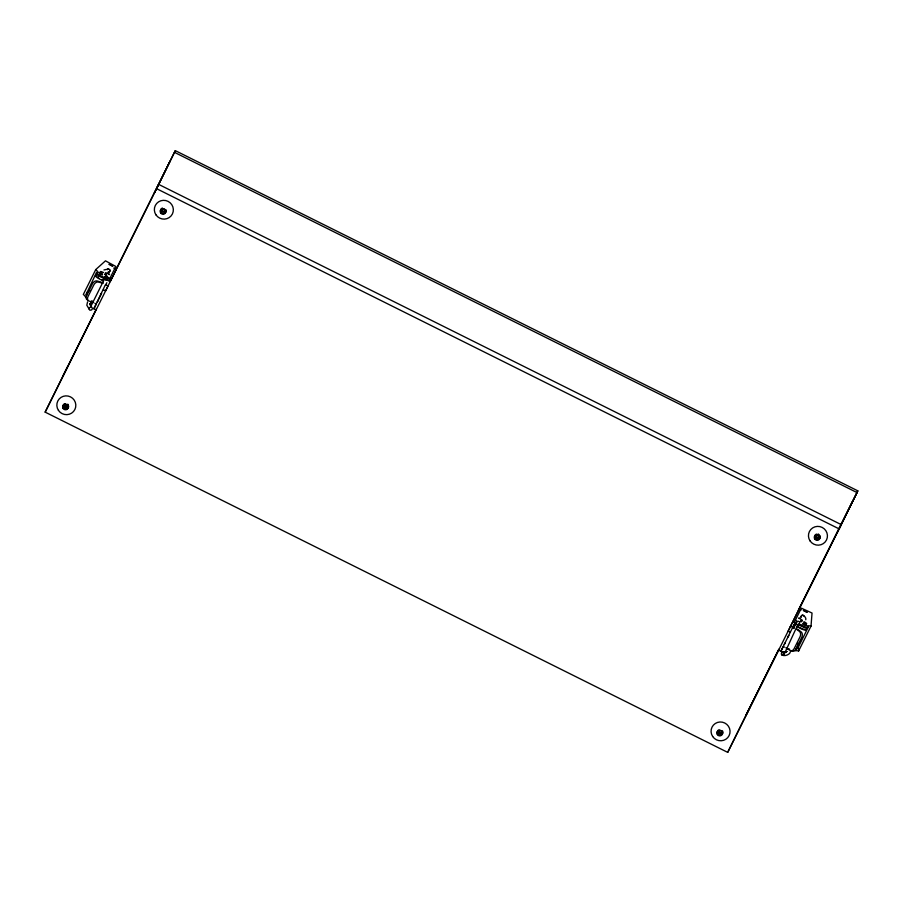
<?xml version="1.0" encoding="UTF-8"?>
<svg xmlns="http://www.w3.org/2000/svg" width="903" height="903" viewBox="0 0 903 903"><rect width="100%" height="100%" fill="white"/><g stroke="black" fill="none" stroke-linecap="round" stroke-linejoin="round"><path stroke-width="1.35" d="M795.983 648.964A5.824 1.095 26.5 0 0 796.92 648.817L797.699 648.456L798.094 643.275M795.103 650.713A5.824 1.095 26.5 0 0 796.051 650.566L798.624 650.984L798.828 648.365M797.699 648.456L808.343 627.021M798.624 650.984L811.018 626.129L812.034 613.035L801.333 608.148L794.572 621.862L795.915 622.889M93.246 308.51L90.537 306.986L104.376 279.219L105.245 279.354C102.694 271.227 113.259 283.373 105.324 274.275L107.694 277.774L106.972 279.162M790.396 651.706C790.091 655.51 780.564 657.621 781.546 652.801M783.702 652.237L784.018 654.596L797.812 624.65M106.847 279.23L107.705 277.695L106.452 276.386M87.58 301.85L86.823 305.237L89.465 309.627M90.018 304.977L90.785 302.573M781.558 654.472L781.603 652.711M782.822 655.251L784.097 654.483L782.088 655.025M96.136 309.91L93.901 308.792L96.057 304.413L94.939 303.318M93.901 308.792L105.301 284.976M45.15 412.14L158.691 184.404L841.235 524.62L727.694 752.368L45.15 412.14L67.488 366.866M154.232 193.344L170.012 161.287M175.306 150.632L156.591 188.671L839.135 528.898L857.85 490.86L175.306 150.632L115.911 269.76M727.694 752.368L750.021 707.094M790.328 626.659L857.85 490.86M836.776 533.56L852.556 501.504M778.668 650.137L780.903 651.244L783.059 646.864L784.605 647.09M780.903 651.244L794.369 623.984M793.534 625.689L793.861 625.068M784.718 643.568L784.289 644.437M788.206 636.592L788.759 635.475L787.958 637.066M107.423 279.693L109.049 280.156L115.81 266.441L105.47 260.843L95.729 269.591L83.336 294.434L85.221 296.252A5.824 1.095 26.5 0 0 85.683 297.087M105.041 278.508L101.475 276.724A5.824 1.095 26.5 0 1 96.745 273.157L96.553 272.311L86.101 294.502A5.824 1.095 26.5 0 0 86.553 295.337M105.504 285.235L106.859 282.695M63.029 375.806L96.418 308.849M746.409 714.329L778.521 649.934M745.573 716.034L778.939 649.122M798.455 609.988L857.003 492.575L174.471 152.347M792.631 627.619L793.861 625.147M793.105 628.488L794.956 624.774M793.511 628.432L795.362 624.718M97.953 300.654C94.883 306.772 104.026 288.497 100.955 294.615M784.56 643.895L784.967 643.094M104.929 277.018L106.204 276.363M107.31 269.591L108.258 269.026A1.659 1.524 -89.7 0 1 109.861 270.042L109.861 271.306L108.653 272.322A1.659 1.524 -89.7 0 1 107.863 272.209M104.838 277.165L104.771 278.925A1.659 1.49 -40.8 0 0 105.041 279.208L105.245 279.354M86.925 292.753L89.769 290.202M107.333 269.546L107.999 269.094M107.017 280.291L104.917 279.241M798.071 625.113L795.204 623.68L796.062 623.725M90.086 303.611L91.553 306.681M103.969 269.941L108.405 269.026M92.275 303.25L89.702 303.792L90.04 304.548M108.484 272.345L109.782 271.476L109.748 269.816M784.278 653.129L784.131 652.734A1.659 1.49 -86.3 0 0 783.883 652.395L786.22 652.011L783.939 652.327M792.541 627.856L794.076 628.082M783.985 652.417L781.343 651.345L784.188 652.892M781.908 654.889L781.411 654.077M109.929 278.406L108.304 277.943M800.453 609.897L801.119 609.976M808.343 627.111L807.564 627.472A5.824 1.095 26.5 0 1 801.875 625.858L798.297 624.075M799.798 618.239L798.67 618.07L802.191 620.045M101.768 282.989L98.54 282.052A4.154 2.89 -52.9 0 0 93.833 284.885L88.009 296.579A4.154 2.89 -52.9 0 0 89.058 301.049L93.652 302.595M811.018 626.129L808.445 625.723A5.824 1.095 26.5 0 1 802.744 624.097M113.755 268.078L116.239 269.32L110.189 281.623L101.249 277.165A5.824 1.095 26.5 0 1 97.468 273.451M792.721 621.84L796.074 623.51M798.308 624.628L801.65 626.298A5.824 1.095 26.5 0 0 806.887 627.077M103.506 281.025L100.165 279.366A5.824 1.095 26.5 0 1 96.373 275.641M797.214 626.817L800.566 628.488A5.824 1.095 26.5 0 0 805.792 629.267M103.382 289.795L105.606 290.901L107.773 286.522A5.463 1.027 26.5 0 0 105.719 284.501M790.385 632.247L788.15 631.129L790.306 626.738A5.463 1.027 26.5 0 1 794.369 627.664M95.729 269.591L97.614 271.397A5.824 1.095 26.5 0 0 102.344 274.975M785.96 647.688L789.956 650.42A4.154 2.901 -74.2 0 0 794.177 648.58L800.002 636.886A4.154 2.901 -74.2 0 0 799.437 631.423L796.728 629.402M796.796 621.129L795.441 620.113M108.778 273.778L109.59 274.58L105.719 272.65M789.685 649.404L789.493 649.257A5.463 1.027 26.5 0 0 788.545 648.602M107.231 280.472L104.376 279.219M804.009 616.027C802.27 612.832 800.216 617.991 801.04 617.471C800.758 612.584 806.83 616.918 805.792 619.774M92.219 309.198A1.659 1.49 -40.8 0 1 91.666 309.853M90.876 310.18A1.659 1.49 -40.8 0 1 89.216 308.882A1.659 1.49 -40.8 0 1 90.729 307.088M102.558 274.557A3.33 0.621 26.5 0 1 99.973 272.841A3.33 0.621 26.5 0 1 100.922 272.548M105.132 274.647A3.33 0.621 26.5 0 1 105.549 274.997M103.202 276.973A3.33 0.621 26.5 0 1 102.457 276.679M100.922 275.912A3.33 0.621 26.5 0 1 99.657 275.099M92.433 301.286A3.33 0.621 26.5 0 1 91.903 301.173M104.996 273.372A3.33 0.621 26.5 0 1 105.177 274.568M102.231 273.27A3.33 0.621 26.5 0 1 100.346 271.577A3.33 0.621 26.5 0 1 103.54 272.559M102.987 277.413A3.33 0.621 26.5 0 1 101.463 276.747M100.007 275.934A3.33 0.621 26.5 0 1 99.014 275.189M86.778 294.897A5.824 1.095 26.5 0 1 87.264 293.915M87.873 292.707A5.824 1.095 26.5 0 1 88.347 291.725M103.077 279.953A3.33 0.621 26.5 0 1 101.892 279.614M98.912 278.124A3.33 0.621 26.5 0 1 98.201 276.815M796.694 622.686A1.648 1.479 -86.3 0 1 798.421 621.275A1.648 1.479 -86.3 0 1 799.595 623.228A1.648 1.479 -86.3 0 1 797.789 624.504M786.829 648.907A1.659 1.524 -37.4 0 1 786.434 648.794M786.987 648.93A1.659 1.524 -37.4 0 1 786.581 648.862M805.95 624.131A3.33 0.621 26.5 0 1 802.959 623.68M800.25 621.636A3.33 0.621 26.5 0 1 801.322 621.682M804.799 626.445A3.33 0.621 26.5 0 1 804.268 626.321M802.857 625.802A3.33 0.621 26.5 0 1 802.078 625.44M801.322 625.034A3.33 0.621 26.5 0 1 800.634 624.616M803.941 621.682A3.33 0.621 26.5 0 1 806.639 623.725A3.33 0.621 26.5 0 1 803.388 622.81M801.367 621.591A3.33 0.621 26.5 0 1 802.417 621.016M796.683 647.541A5.824 1.095 26.5 0 1 796.198 648.523M804.573 626.885A3.33 0.621 26.5 0 1 800.408 625.057M797.778 645.352A5.824 1.095 26.5 0 1 797.293 646.322M802.293 628.736A3.33 0.621 26.5 0 1 799.313 627.246M798.331 626.501A3.33 0.621 26.5 0 1 798.071 626.027M804.02 628.996A3.33 0.621 26.5 0 1 803.478 629.075M166.062 209.835A2.856 2.811 26.2 0 1 164.29 213.39A2.856 2.811 26.2 0 1 160.666 211.584A2.856 2.811 26.2 0 1 162.438 208.029M165.339 210.038A1.524 1.501 26.2 0 1 163.364 211.144A1.524 1.501 26.2 0 1 162.484 209.044M103.337 283.17A5.463 1.027 26.5 0 0 99.748 281.713L97.106 280.968A4.154 2.89 -52.9 0 0 92.399 283.802L86.575 295.495A4.154 2.89 -52.9 0 0 87.625 299.965M91.35 301.071A5.463 1.027 26.5 0 1 92.58 301.568M791.683 650.916A4.154 2.901 -74.2 0 0 795.904 649.065L801.729 637.371A4.154 2.901 -74.2 0 0 801.164 631.908L798.963 630.249A5.463 1.027 26.5 0 0 796.897 628.917M722.874 732.943A2.856 2.811 26.2 0 1 718.495 734.681A2.856 2.811 26.2 0 1 718.483 729.996M722.445 730.82A2.856 2.811 26.2 0 1 722.919 732.209M721.926 732.051A1.524 1.501 26.2 0 1 719.07 731.058M719.194 730.696A1.524 1.501 26.2 0 1 719.714 730.109M820.161 535.885A2.856 2.811 26.2 0 1 818.389 539.441A2.856 2.811 26.2 0 1 814.766 537.635A2.856 2.811 26.2 0 1 816.538 534.079M818.016 534A2.856 2.811 26.2 0 1 818.716 534.249M819.213 534.96A1.524 1.501 26.2 0 1 818.05 537.285A1.524 1.501 26.2 0 1 816.583 535.095M68.696 406.09A2.856 2.811 26.2 0 1 64.598 408.754A2.856 2.811 26.2 0 1 64.26 403.878M67.725 404.149A2.856 2.811 26.2 0 1 68.222 404.702M67.849 405.176A1.524 1.501 26.2 0 1 65.671 406.598A1.524 1.501 26.2 0 1 65.49 404.002M786.919 651.548L784.56 651.842L786.919 651.548M109.59 264.331L108.891 264.308L112.762 266.238L109.59 264.331M804.031 610.496L803.343 610.473L807.214 612.403L804.031 610.496M162.156 211.426A1.524 1.501 26.2 0 0 164.775 211.291A1.524 1.501 26.2 0 0 163.308 209.112A1.524 1.501 26.2 0 0 162.156 211.426M160.644 212.973A2.856 2.811 26.2 0 0 165.565 212.713A2.856 2.811 26.2 0 0 162.811 208.627A2.856 2.811 26.2 0 0 160.644 212.973M155.959 214.858A9.538 9.369 26.2 0 0 172.383 213.988A9.538 9.369 26.2 0 0 163.195 200.342A9.538 9.369 26.2 0 0 155.959 214.858M718.867 733.078A1.524 1.501 26.2 0 0 721.497 732.931A1.524 1.501 26.2 0 0 720.018 730.753A1.524 1.501 26.2 0 0 718.867 733.078M717.354 734.624A2.856 2.811 26.2 0 0 722.276 734.353A2.856 2.811 26.2 0 0 719.522 730.267A2.856 2.811 26.2 0 0 717.354 734.624M712.67 736.509A9.538 9.369 26.2 0 0 729.093 735.629A9.538 9.369 26.2 0 0 719.917 721.994A9.538 9.369 26.2 0 0 712.67 736.509M816.199 537.578A1.524 1.501 26.2 0 0 818.829 537.443A1.524 1.501 26.2 0 0 817.362 535.265A1.524 1.501 26.2 0 0 816.199 537.578M814.743 539.023A2.856 2.811 26.2 0 0 819.664 538.764A2.856 2.811 26.2 0 0 816.91 534.666A2.856 2.811 26.2 0 0 814.743 539.023M810.059 540.908A9.538 9.369 26.2 0 0 826.482 540.028A9.538 9.369 26.2 0 0 817.305 526.393A9.538 9.369 26.2 0 0 810.059 540.908M816.256 537.477A1.524 1.501 26.2 0 0 818.886 537.341A1.524 1.501 26.2 0 0 817.407 535.152A1.524 1.501 26.2 0 0 816.256 537.477M64.587 407.061A1.524 1.501 26.2 0 0 67.217 406.926A1.524 1.501 26.2 0 0 65.75 404.747A1.524 1.501 26.2 0 0 64.587 407.061M63.131 408.506A2.856 2.811 26.2 0 0 68.052 408.246A2.856 2.811 26.2 0 0 65.298 404.149A2.856 2.811 26.2 0 0 63.131 408.506M58.447 410.391A9.538 9.369 26.2 0 0 74.87 409.51A9.538 9.369 26.2 0 0 65.693 395.875A9.538 9.369 26.2 0 0 58.447 410.391M64.644 406.96A1.524 1.501 26.2 0 0 67.262 406.824A1.524 1.501 26.2 0 0 65.795 404.634A1.524 1.501 26.2 0 0 64.644 406.96"/></g></svg>
